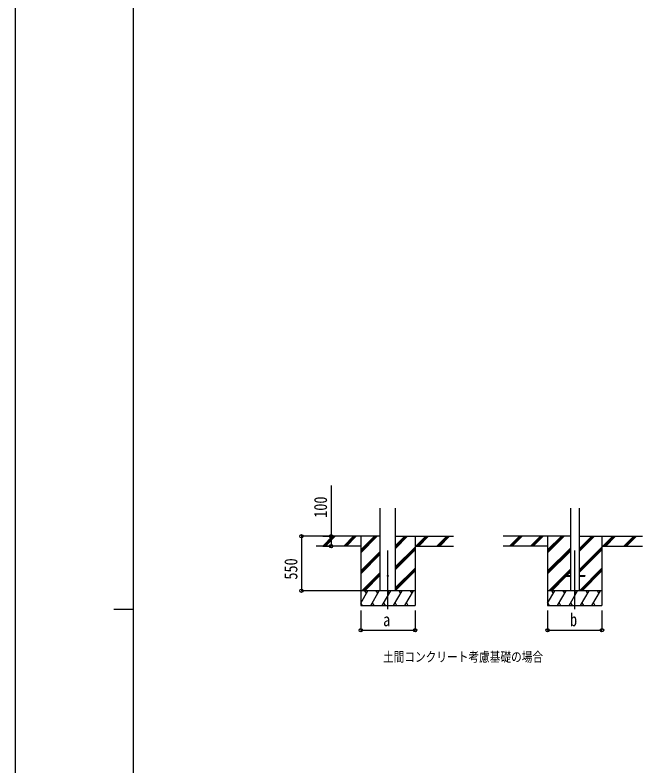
# Model space of a CAD drawing. Units: millimetres, scale not verified. Extents: x -16820 to 16820, y -11880 to 11880.
# Drawn here: x -16820 to -10355, y -1084 to 6508 of the extents above; entities that cross this region are included whole.
import ezdxf
from ezdxf.enums import TextEntityAlignment as Align

# ---------------------------------------------------------------- set-up
doc = ezdxf.new("R2010")
doc.units = ezdxf.units.MM
doc.header["$LTSCALE"] = 40
for name, color, linetype in [('0-2_USER1', 3, 'Continuous'), ('0-3_YKK_12', 2, 'Continuous'), ('0-4_YKK_13', 4, 'Continuous'), ('0-5_YKK_A1', 4, 'Continuous'), ('0-6_YKK_D', 6, 'Continuous'), ('0-7_YKK_ZWAK', 7, 'Continuous')]:
    doc.layers.add(name, color=color, linetype=linetype)
doc.styles.add('ＭＳ ゴシック', font='')
doc.styles.get('ＭＳ ゴシック').set_extended_font_data('MS Gothic')

msp = doc.modelspace()

# ---------------------------------------------------------------- linework, layer by layer
at = {"layer": '0-3_YKK_12'}
for p, q in [((-13047.43, 501.43), (-13046.98, 1093.36)), ((-11155.86, 501.43), (-11155.41, 1093.36))]:
    msp.add_line(p, q, dxfattribs=at)
at = {"layer": '0-4_YKK_13'}
for p, q in [((-11255.72, 842.77), (-11255.72, 833.77)), ((-11255.72, 842.77), (-11200.92, 842.77)), ((-11110.52, 842.77), (-11055.72, 842.77)), ((-11055.72, 842.77), (-11055.72, 833.77)), ((-11255.72, 833.77), (-11200.92, 833.77)), ((-11110.52, 833.77), (-11055.72, 833.77))]:
    msp.add_line(p, q, dxfattribs=at)
msp.add_circle((-13047.29, 838.27), 5, dxfattribs=at)
at = {"layer": '0-5_YKK_A1'}
for p, q in [((-13125.04, 688.27), (-13125.04, 1523.62)), ((-12969.54, 688.27), (-12969.54, 1523.62)), ((-11200.92, 1523.62), (-11200.92, 688.27)), ((-11110.52, 1523.62), (-11110.52, 688.27)), ((-13125.04, 1238.27), (-13773.24, 1238.27)), ((-13706.55, 1139.67), (-13607.96, 1238.27)), ((-13693.81, 1138.27), (-13593.81, 1238.27)), ((-13679.67, 1138.27), (-13579.67, 1238.27)), ((-13494.42, 1139.67), (-13395.82, 1238.27)), ((-13481.68, 1138.27), (-13381.68, 1238.27)), ((-13467.54, 1138.27), (-13367.54, 1238.27)), ((-13322.29, 1238.27), (-13322.29, 538.27)), ((-13322.29, 1071.39), (-13155.41, 1238.27)), ((-13322.29, 1085.53), (-13169.55, 1238.27)), ((-13322.29, 1099.67), (-13183.69, 1238.27)), ((-12969.54, 1115.77), (-12847.04, 1238.27)), ((-12969.54, 1129.91), (-12861.18, 1238.27)), ((-12969.54, 1144.06), (-12875.32, 1238.27)), ((-12969.54, 1238.27), (-12381.67, 1238.27)), ((-12772.29, 1238.27), (-12772.29, 538.27)), ((-12763.19, 1138.27), (-12663.19, 1238.27)), ((-12749.05, 1138.27), (-12649.05, 1238.27)), ((-12734.91, 1138.27), (-12634.91, 1238.27)), ((-12551.06, 1138.27), (-12451.06, 1238.27)), ((-12536.92, 1138.27), (-12436.92, 1238.27)), ((-12522.78, 1138.27), (-12422.77, 1238.27)), ((-11200.92, 1238.27), (-11881.67, 1238.27)), ((-11814.98, 1139.67), (-11716.39, 1238.27)), ((-11802.24, 1138.27), (-11702.24, 1238.27)), ((-11788.1, 1138.27), (-11688.1, 1238.27)), ((-11602.85, 1139.67), (-11504.25, 1238.27)), ((-11590.11, 1138.27), (-11490.11, 1238.27)), ((-11575.97, 1138.27), (-11475.97, 1238.27)), ((-11430.72, 1238.27), (-11430.72, 538.27)), ((-11430.72, 1071.39), (-11263.84, 1238.27)), ((-11430.72, 1085.53), (-11277.98, 1238.27)), ((-11430.72, 1099.67), (-11292.12, 1238.27)), ((-11110.52, 1083.22), (-10955.47, 1238.27)), ((-11110.52, 1097.36), (-10969.61, 1238.27)), ((-11110.52, 1111.51), (-10983.75, 1238.27)), ((-11110.52, 1238.27), (-10472.51, 1238.27)), ((-10880.72, 1238.27), (-10880.72, 538.27)), ((-10871.62, 1138.27), (-10771.62, 1238.27)), ((-10857.48, 1138.27), (-10757.48, 1238.27)), ((-10843.34, 1138.27), (-10743.34, 1238.27)), ((-10659.49, 1138.27), (-10559.49, 1238.27)), ((-10645.35, 1138.27), (-10545.35, 1238.27)), ((-10631.21, 1138.27), (-10531.2, 1238.27)), ((-13322.29, 1138.27), (-13773.24, 1138.27)), ((-13322.29, 887.54), (-13125.04, 1084.79)), ((-13322.29, 873.4), (-13125.04, 1070.65)), ((-12969.54, 931.93), (-12772.29, 1129.17)), ((-12969.54, 917.78), (-12772.29, 1115.03)), ((-12969.54, 903.64), (-12772.29, 1100.89)), ((-12772.29, 1138.27), (-12381.67, 1138.27)), ((-11430.72, 1138.27), (-11881.67, 1138.27)), ((-11430.72, 887.54), (-11200.92, 1117.34)), ((-11430.72, 873.4), (-11200.92, 1103.2)), ((-11430.72, 859.26), (-11200.92, 1089.06)), ((-11110.52, 899.38), (-10880.72, 1129.17)), ((-11110.52, 885.23), (-10880.72, 1115.03)), ((-11110.52, 871.09), (-10880.72, 1100.89)), ((-10880.72, 1138.27), (-10472.51, 1138.27)), ((-13322.29, 859.26), (-13125.04, 1056.51)), ((-12969.54, 719.79), (-12772.29, 917.04)), ((-11109.49, 688.27), (-10880.72, 917.04)), ((-13309.43, 688.27), (-13125.04, 872.66)), ((-13295.29, 688.27), (-13125.04, 858.52)), ((-13281.15, 688.27), (-13125.04, 844.37)), ((-12969.54, 705.65), (-12772.29, 902.9)), ((-12969.54, 691.51), (-12772.29, 888.76)), ((-11417.86, 688.27), (-11200.92, 905.21)), ((-11403.72, 688.27), (-11255.72, 836.27)), ((-11249.22, 842.77), (-11200.92, 891.07)), ((-11235.07, 842.77), (-11200.92, 876.92)), ((-11095.35, 688.27), (-10880.72, 902.9)), ((-11081.21, 688.27), (-10880.72, 888.76)), ((-11389.57, 688.27), (-11244.07, 833.77)), ((-12772.29, 688.27), (-13322.29, 688.27)), ((-13322.29, 562.82), (-13249.86, 688.27)), ((-13264.86, 662.29), (-13279.86, 688.27)), ((-13220.99, 538.27), (-13134.39, 688.27)), ((-13149.39, 662.29), (-13164.39, 688.27)), ((-13105.52, 538.27), (-13018.92, 688.27)), ((-13033.92, 662.29), (-13048.92, 688.27)), ((-12990.05, 538.27), (-12903.45, 688.27)), ((-12918.45, 662.29), (-12933.45, 688.27)), ((-12874.58, 538.27), (-12787.98, 688.27)), ((-12802.98, 662.29), (-12817.98, 688.27)), ((-10880.72, 688.27), (-11430.72, 688.27)), ((-11430.72, 562.82), (-11358.29, 688.27)), ((-11373.29, 662.29), (-11388.29, 688.27)), ((-11329.42, 538.27), (-11242.82, 688.27)), ((-11257.82, 662.29), (-11272.82, 688.27)), ((-11213.95, 538.27), (-11127.35, 688.27)), ((-11142.35, 662.29), (-11157.35, 688.27)), ((-11098.48, 538.27), (-11011.88, 688.27)), ((-11026.88, 662.29), (-11041.88, 688.27)), ((-10983.01, 538.27), (-10896.41, 688.27)), ((-10911.41, 662.29), (-10926.41, 688.27)), ((-13322.29, 538.27), (-12772.29, 538.27)), ((-13321.46, 564.25), (-13306.46, 538.27)), ((-13205.99, 564.25), (-13190.99, 538.27)), ((-13090.52, 564.25), (-13075.52, 538.27)), ((-12975.05, 564.25), (-12960.05, 538.27)), ((-12859.58, 564.25), (-12844.58, 538.27)), ((-11430.72, 538.27), (-10880.72, 538.27)), ((-11429.89, 564.25), (-11414.89, 538.27)), ((-11314.42, 564.25), (-11299.42, 538.27)), ((-11198.95, 564.25), (-11183.95, 538.27)), ((-11083.48, 564.25), (-11068.48, 538.27)), ((-10968.01, 564.25), (-10953.01, 538.27))]:
    msp.add_line(p, q, dxfattribs=at)
at = {"layer": '0-6_YKK_D'}
for p, q in [((-13622.29, 1752.33), (-13622.29, 1238.27)), ((-13548.35, 1238.27), (-13923.29, 1238.27)), ((-13922.29, 1238.27), (-13922.29, 688.27)), ((-13705.63, 1238.27), (-13621.29, 1238.27)), ((-13622.29, 1238.27), (-13622.29, 1138.27)), ((-13705.63, 1138.27), (-13621.29, 1138.27)), ((-13323.29, 688.27), (-13923.29, 688.27)), ((-13322.29, 488.27), (-13322.29, 287.27)), ((-12772.29, 488.27), (-12772.29, 287.27)), ((-11430.72, 488.27), (-11430.72, 287.27)), ((-10880.72, 488.27), (-10880.72, 287.27)), ((-13322.29, 288.27), (-12772.29, 288.27)), ((-11430.72, 288.27), (-10880.72, 288.27))]:
    msp.add_line(p, q, dxfattribs=at)
for centre in [(-13922.29, 1238.27), (-13622.29, 1238.27), (-13622.29, 1138.27), (-13922.29, 688.27), (-13322.29, 288.27), (-12772.29, 288.27), (-11430.72, 288.27), (-10880.72, 288.27)]:
    msp.add_circle(centre, 17, dxfattribs=at)
at = {"layer": '0-7_YKK_ZWAK'}
for p, q in [((-15619.92, -10100), (-15619.92, 11100)), ((-15819.92, 500), (-15619.92, 500))]:
    msp.add_line(p, q, dxfattribs=at)
msp.add_lwpolyline([(-16820, -11880), (16820, -11880), (16820, 11880), (-16820, 11880)], close=True, dxfattribs=at)

# ---------------------------------------------------------------- texts
at = {"layer": '0-2_USER1', "style": 'ＭＳ ゴシック', "width": 0.8}
msp.add_text('土間コンクリート考慮基礎の場合', height=98.97, dxfattribs=at).set_placement((-13096.67, -59.61), align=Align.BOTTOM_LEFT)
at = {"layer": '0-6_YKK_D', "style": 'ＭＳ ゴシック', "width": 0.8}
for s, p in [('100', (-13623.29, 1424.93)), ('550', (-13923.29, 800.07))]:
    msp.add_text(s, height=132, rotation=90, dxfattribs=at).set_placement(p, align=Align.BOTTOM_LEFT)
for s, p in [('b', (-11203.72, 289.27)), ('a', (-13095.29, 289.27))]:
    msp.add_text(s, height=132, dxfattribs=at).set_placement(p, align=Align.BOTTOM_LEFT)

doc.saveas('drawing.dxf')
